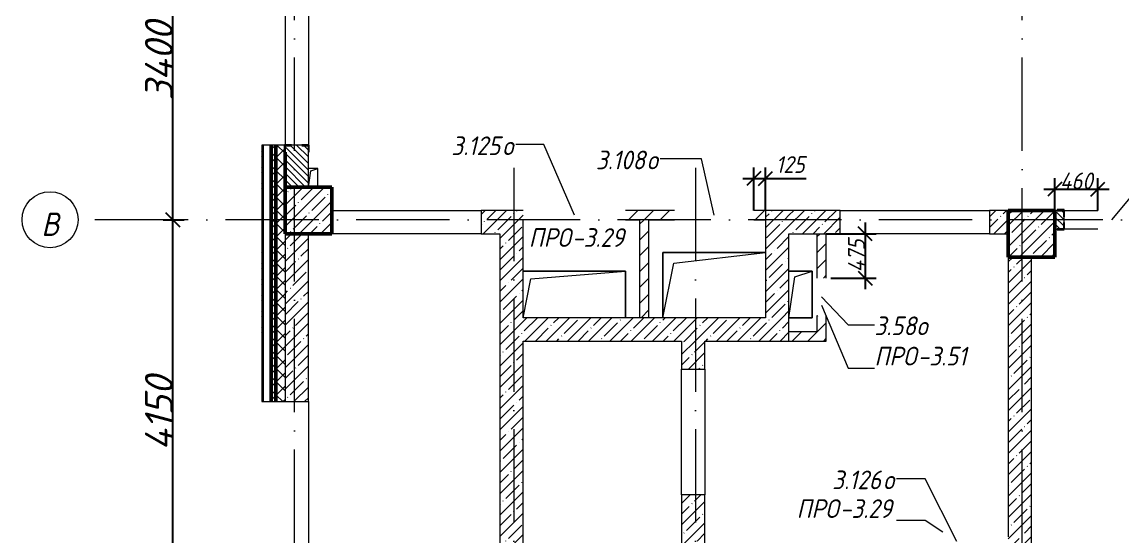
# Model space of a CAD drawing. Header units: millimetres. Extents: x -537608 to 253996, y -217170 to 186033.
# Drawn here: x -183954 to -172156, y 85765 to 91283 of the extents above; entities that cross this region are included whole.
import ezdxf

# ---------------------------------------------------------------- set-up
doc = ezdxf.new("R2010")
doc.units = ezdxf.units.MM
doc.linetypes.add('50_200_ШТРИХ_1Т_ш5_п1_п1_', pattern=[1400, 1000, -200, 0, -200])
for name, color, linetype, lineweight in [('A-____-____-DIMS', 7, 'Continuous', 9), ('A-FLOR-____-OTLN', 7, 'Continuous', 9), ('A-GENM-____-IDEN', 7, 'Continuous', 9), ('A-GENM-____-MCUT', 7, 'Continuous', 25), ('A-GENM-____-OTLN', 7, 'Continuous', 9), ('A-GENM-____-OTLN-1', 7, 'Continuous', 25), ('A-GLAZ-____-IDEN', 7, 'Continuous', 9), ('A-WALL-____-MCUT-1', 7, 'Continuous', 9), ('A-WALL-____-MCUT-2', 7, 'Continuous', 50), ('A-WALL-____-MCUT-3', 7, 'Continuous', 9), ('A-WALL-____-OTLN', 7, 'Continuous', 9), ('A-WALL-____-PATT-1', 7, 'Continuous', 9), ('A-WALL-FNSH-MCUT-1', 7, 'Continuous', 9), ('I-WALL-____-OTLN', 7, 'Continuous', 9), ('S-COLS-____-MCUT', 7, 'Continuous', 50), ('S-COLS-____-OTLN', 7, 'Continuous', 9), ('S-GRID-____-IDEN', 7, 'Continuous', 9), ('S-GRID-____-OTLN-1', 7, '50_200_ШТРИХ_1Т_ш5_п1_п1_', 9)]:
    doc.layers.add(name, color=color, linetype=linetype, lineweight=lineweight)
doc.styles.add('ISOCPEUR_I', font='isocpeui.ttf', dxfattribs={"height": 300})
doc.styles.add('ISOCPEUR_I_10', font='isocpeui.ttf', dxfattribs={"width": 0.9, "height": 180})
doc.styles.add('ISOCPEUR_I_9', font='isocpeui.ttf', dxfattribs={"width": 0.9, "height": 250})
doc.dimstyles.new('ISO-1_8_0_9К_СРЕДНИЙ_Кладочные_3', dxfattribs={"dimscale": 304.8, "dimtxt": 179.276612, "dimasz": 0.492126, "dimexe": 0.393701, "dimexo": 0, "dimgap": 0, "dimtad": 1, "dimdec": 3, "dimrnd": 0.001, "dimdsep": 46, "dimtxsty": 'ISOCPEUR_I_10', "dimblk1": 'OBLIQUE', "dimblk2": 'OBLIQUE', "dimsah": 1, "dimcen": 0.09, "dimdle": 0.393701, "dimazin": 0, "dimtfac": 1, "dimtdec": 4, "dimtix": 1, "dimtmove": 0, "dimatfit": 3, "dimfxl": 1, "dimtvp": 1, "dimtolj": 1, "dimtzin": 0, "dimarcsym": 2})
doc.dimstyles.new('ISO-1_8_0_9К_СРЕДНИЙ_Кладочные_4', dxfattribs={"dimscale": 304.8, "dimtxt": 179.276612, "dimasz": 0.492126, "dimexe": 0.393701, "dimexo": 0, "dimgap": 0, "dimtad": 1, "dimdec": 3, "dimrnd": 0.001, "dimdsep": 46, "dimtxsty": 'ISOCPEUR_I_10', "dimblk1": 'OBLIQUE', "dimblk2": 'OBLIQUE', "dimsah": 1, "dimcen": 0.09, "dimdle": 0.393701, "dimazin": 0, "dimtfac": 1, "dimtdec": 4, "dimtix": 1, "dimtmove": 1, "dimatfit": 3, "dimfxl": 1, "dimtvp": 1, "dimtolj": 1, "dimtzin": 0, "dimarcsym": 2})
doc.dimstyles.new('ISO-2_5_0_9К_БОЛЬШОЙ_ОСИ', dxfattribs={"dimscale": 304.8, "dimtxt": 248.995294, "dimasz": 0.492126, "dimexe": 0.393701, "dimexo": 0, "dimgap": 0, "dimtad": 1, "dimdec": 0, "dimzin": 0, "dimdsep": 46, "dimtxsty": 'ISOCPEUR_I', "dimblk1": 'OBLIQUE', "dimblk2": 'OBLIQUE', "dimsah": 1, "dimcen": 0.09, "dimdle": 0.393701, "dimazin": 0, "dimtfac": 1, "dimtdec": 4, "dimtix": 1, "dimtmove": 0, "dimatfit": 3, "dimfxl": 1, "dimtvp": 1, "dimtolj": 1, "dimtzin": 0, "dimarcsym": 2})
pattern_1 = [(45, (-178684.97, 83184.24), (-114.0493, 114.0493), []), (45, (-178570.92, 83184.24), (-114.0493, 114.0493), [201.612, -40.322, 3.353, -36.97])]
pattern_2 = [(135, (-178684.97, 83184.237), (-35.35534, -35.35534), [])]
pattern_3 = [(45, (-178684.97, 83184.24), (-84.8528, 84.8528), [])]
pattern_4 = [(45, (-178684.97, 83184.24), (-70.7107, 70.7107), []), (135, (-178684.97, 83184.24), (-70.7107, -70.7107), [])]

# ---------------------------------------------------------------- blocks, each defined once
blk = doc.blocks.new('BSC_Колонна _Прямоугольная - 500х500-V102-АР1_План отверстий 3 этажа в осях 1-64_А-ГГ')
at = {"layer": 'S-COLS-____-OTLN'}
h = blk.add_hatch(dxfattribs=at)
h.set_pattern_fill('FP_125', color=256, style=0, pattern_type=2)
h.set_pattern_definition([(45, (-5550, -5831.04), (-114.0493, 114.0493), []), (45, (-5435.95, -5831.04), (-114.0493, 114.0493), [201.613, -40.323, 3.353, -36.97])])
h.paths.add_polyline_path([(-250, -250), (250, -250), (250, 250), (-250, 250)], flags=0)
at = {"layer": 'S-COLS-____-MCUT'}
for p, q in [((250, 250), (-250, 250)), ((-250, 250), (-250, -250)), ((250, -250), (250, 250)), ((-250, -250), (250, -250))]:
    blk.add_line(p, q, dxfattribs=at)
blk = doc.blocks.new('BSC_Колонна _Прямоугольная - 500х500-V157-АР1_План отверстий 3 этажа в осях 1-64_А-ГГ')
at = {"layer": 'S-COLS-____-OTLN'}
h = blk.add_hatch(dxfattribs=at)
h.set_pattern_fill('FP_180', color=256, style=0, pattern_type=2)
h.set_pattern_definition([(45, (2200, -6081.04), (-114.0493, 114.0493), []), (45, (2314.05, -6081.04), (-114.0493, 114.0493), [201.612, -40.322, 3.353, -36.97])])
h.paths.add_polyline_path([(-250, -250), (250, -250), (250, 250), (-250, 250)], flags=0)
at = {"layer": 'S-COLS-____-MCUT'}
for p, q in [((250, 250), (-250, 250)), ((-250, 250), (-250, -250)), ((250, -250), (250, 250)), ((-250, -250), (250, -250))]:
    blk.add_line(p, q, dxfattribs=at)
blk = doc.blocks.new('Фахверк_СКБ_Уголок - 250_2700-27497298-АР1_План отверстий 3 этажа в осях 1-64_А-ГГ')
at = {"layer": 'A-GENM-____-MCUT'}
for p, q in [((200, 181), (125, 181)), ((125, 181), (125, 106)), ((131, 106), (131, 175)), ((131, 175), (200, 175)), ((200, 175), (200, 181)), ((125, 106), (131, 106)), ((131, -6), (125, -6)), ((125, -6), (125, -81)), ((125, -81), (200, -81)), ((131, -75), (131, -6)), ((200, -75), (131, -75)), ((200, -81), (200, -75))]:
    blk.add_line(p, q, dxfattribs=at)
blk = doc.blocks.new('Фахверк_СКБ_Уголок - 200_3550_зеркало-28264001-АР1_План отверстий 3 этажа в осях 1-64_А-ГГ')
at = {"layer": 'A-GENM-____-MCUT'}
for p, q in [((200, 156), (125, 156)), ((125, 156), (125, 81)), ((131, 81), (131, 150)), ((131, 150), (200, 150)), ((200, 150), (200, 156)), ((125, 81), (131, 81)), ((131, 19), (125, 19)), ((125, 19), (125, -56)), ((131, -50), (131, 19)), ((125, -56), (200, -56)), ((200, -50), (131, -50)), ((200, -56), (200, -50))]:
    blk.add_line(p, q, dxfattribs=at)
blk = doc.blocks.new('AR_Отверстие прямоугольное _в плите_ - AR_Отверстие прямоугольное _в плите_-V175-АР1_План отверстий 3 этажа в осях 1-64_А-ГГ')
at = {"layer": 'A-GENM-____-OTLN'}
for p, q in [((50, 100), (-50, 100)), ((-50, -100), (-25, 75)), ((-25, 75), (50, 100)), ((50, -100), (50, 100))]:
    blk.add_line(p, q, dxfattribs=at)
blk = doc.blocks.new('AR_Отверстие прямоугольное _в плите_ - AR_Отверстие прямоугольное _в плите_-V171-АР1_План отверстий 3 этажа в осях 1-64_А-ГГ')
at = {"layer": 'A-GENM-____-OTLN'}
for p, q in [((125, 250), (-125, 250)), ((-63, 188), (125, 250)), ((125, -250), (125, 250)), ((-125, -250), (-63, 188)), ((-125, -250), (125, -250))]:
    blk.add_line(p, q, dxfattribs=at)
blk = doc.blocks.new('AR_Отверстие прямоугольное _в плите_ - AR_Отверстие прямоугольное _в плите_-30552744-АР1_План отверстий 3 этажа в осях 1-64_А-ГГ')
at = {"layer": 'A-GENM-____-OTLN'}
for p, q in [((550, 350), (-550, 350)), ((-550, 350), (-550, -350)), ((-433, 233), (550, 350)), ((-550, -350), (-433, 233))]:
    blk.add_line(p, q, dxfattribs=at)
blk = doc.blocks.new('AR_Отверстие прямоугольное _в плите_ - AR_Отверстие прямоугольное _в плите_-30552508-АР1_План отверстий 3 этажа в осях 1-64_А-ГГ')
at = {"layer": 'A-GENM-____-OTLN'}
for p, q in [((550, 250), (-550, 250)), ((-467, 167), (550, 250)), ((550, -250), (550, 250)), ((-550, -250), (-467, 167))]:
    blk.add_line(p, q, dxfattribs=at)
blk = doc.blocks.new('Ось сетки - Круг_Ø6_00__ISO-2_5_0_9K_-25732049-АР1_План отверстий 3 этажа в осях 1-64_А-ГГ')
at = {"layer": 'S-GRID-____-IDEN'}
blk.add_circle((0, 0), 3, dxfattribs=at)
blk = doc.blocks.new('_Oblique')
at = {"color": 0, "linetype": 'ByBlock', "lineweight": -2}
blk.add_line((-0.5, -0.5), (0.5, 0.5), dxfattribs=at)
blk = doc.blocks.new('*D1103')
at = {"layer": 'A-____-____-DIMS', "color": 0, "lineweight": -2, "transparency": 16777216}
for p, q in [((-182336, 84895), (-182336, 89285)), ((-182442, 89165), (-182216, 89165)), ((-182442, 85015), (-182216, 85015))]:
    blk.add_line(p, q, dxfattribs=at)
at = {"layer": 'Defpoints', "color": 0, "transparency": 16777216}
for p in [(-182442, 89165), (-182336, 89165), (-182442, 85015)]:
    blk.add_point(p, dxfattribs=at)
at = {"layer": 'A-____-____-DIMS', "color": 0, "lineweight": -2, "transparency": 16777216, "xscale": 150, "yscale": 150, "zscale": 150}
for p, rotation in [((-182336, 89165), 90), ((-182336, 85015), 270)]:
    blk.add_blockref('_Oblique', p, dxfattribs=dict(at, rotation=rotation))
at = {"layer": 'A-____-____-DIMS', "color": 0, "transparency": 16777216, "insert": (-182486, 87090), "char_height": 300, "width": 724, "attachment_point": 5, "rotation": 90, "style": 'ISOCPEUR_I'}
blk.add_mtext('\\A1;4150', dxfattribs=at)
blk = doc.blocks.new('*D1104')
at = {"layer": 'A-____-____-DIMS', "color": 0, "lineweight": -2, "transparency": 16777216}
for p, q in [((-182336, 89045), (-182336, 92685)), ((-182442, 92565), (-182216, 92565)), ((-182442, 89165), (-182216, 89165))]:
    blk.add_line(p, q, dxfattribs=at)
at = {"layer": 'Defpoints', "color": 0, "transparency": 16777216}
for p in [(-182442, 92565), (-182336, 92565), (-182442, 89165)]:
    blk.add_point(p, dxfattribs=at)
at = {"layer": 'A-____-____-DIMS', "color": 0, "lineweight": -2, "transparency": 16777216, "xscale": 150, "yscale": 150, "zscale": 150}
for p, rotation in [((-182336, 92565), 90), ((-182336, 89165), 270)]:
    blk.add_blockref('_Oblique', p, dxfattribs=dict(at, rotation=rotation))
at = {"layer": 'A-____-____-DIMS', "color": 0, "transparency": 16777216, "insert": (-182486, 90865), "char_height": 300, "width": 781.46, "attachment_point": 5, "rotation": 90, "style": 'ISOCPEUR_I'}
blk.add_mtext('\\A1;3400', dxfattribs=at)
blk = doc.blocks.new('*D1276')
at = {"layer": 'A-____-____-DIMS', "color": 0, "lineweight": -2, "transparency": 16777216}
for p, q in [((-174920, 89135), (-174920, 88420)), ((-175335, 89015), (-174800, 89015)), ((-175285, 88540), (-174800, 88540))]:
    blk.add_line(p, q, dxfattribs=at)
at = {"layer": 'Defpoints', "color": 0, "transparency": 16777216}
for p in [(-175335, 89015), (-175285, 88540), (-174920, 88540)]:
    blk.add_point(p, dxfattribs=at)
at = {"layer": 'A-____-____-DIMS', "color": 0, "lineweight": -2, "transparency": 16777216, "xscale": 150, "yscale": 150, "zscale": 150}
for p, rotation in [((-174920, 89015), 90), ((-174920, 88540), 270)]:
    blk.add_blockref('_Oblique', p, dxfattribs=dict(at, rotation=rotation))
at = {"layer": 'A-____-____-DIMS', "color": 0, "transparency": 16777216, "insert": (-175012, 88778), "char_height": 180, "width": 426.13, "attachment_point": 5, "rotation": 90, "style": 'ISOCPEUR_I_10'}
blk.add_mtext('\\A1;475', dxfattribs=at)
blk = doc.blocks.new('*D1277')
at = {"layer": 'A-____-____-DIMS', "color": 0, "lineweight": -2, "transparency": 16777216}
for p, q in [((-176110, 89265), (-176110, 89726)), ((-175985, 89265), (-175985, 89726)), ((-176230, 89606), (-175985, 89606)), ((-175985, 89606), (-175550, 89606))]:
    blk.add_line(p, q, dxfattribs=at)
at = {"layer": 'Defpoints', "color": 0, "transparency": 16777216}
for p in [(-175985, 89606), (-176110, 89265), (-175985, 89265)]:
    blk.add_point(p, dxfattribs=at)
at = {"layer": 'A-____-____-DIMS', "color": 0, "lineweight": -2, "transparency": 16777216, "xscale": 150, "yscale": 150, "zscale": 150, "rotation": 180}
blk.add_blockref('_Oblique', (-176110, 89606), dxfattribs=at)
at = {"layer": 'A-____-____-DIMS', "color": 0, "lineweight": -2, "transparency": 16777216, "xscale": 150, "yscale": 150, "zscale": 150}
blk.add_blockref('_Oblique', (-175985, 89606), dxfattribs=at)
at = {"layer": 'A-____-____-DIMS', "color": 0, "transparency": 16777216, "insert": (-175876, 89846), "char_height": 180, "width": 368.21, "attachment_point": 1, "line_spacing_factor": 1.149209, "style": 'ISOCPEUR_I_10'}
blk.add_mtext('\\A1;125', dxfattribs=at)
blk = doc.blocks.new('*D1278')
at = {"layer": 'A-____-____-DIMS', "color": 0, "lineweight": -2, "transparency": 16777216}
for p, q in [((-172885, 89265), (-172885, 89611)), ((-172425, 89265), (-172425, 89611)), ((-173005, 89491), (-172305, 89491))]:
    blk.add_line(p, q, dxfattribs=at)
at = {"layer": 'Defpoints', "color": 0, "transparency": 16777216}
for p in [(-172425, 89491), (-172885, 89265), (-172425, 89265)]:
    blk.add_point(p, dxfattribs=at)
at = {"layer": 'A-____-____-DIMS', "color": 0, "lineweight": -2, "transparency": 16777216, "xscale": 150, "yscale": 150, "zscale": 150, "rotation": 180}
blk.add_blockref('_Oblique', (-172885, 89491), dxfattribs=at)
at = {"layer": 'A-____-____-DIMS', "color": 0, "lineweight": -2, "transparency": 16777216, "xscale": 150, "yscale": 150, "zscale": 150}
blk.add_blockref('_Oblique', (-172425, 89491), dxfattribs=at)
at = {"layer": 'A-____-____-DIMS', "color": 0, "transparency": 16777216, "insert": (-172655, 89581), "char_height": 180, "width": 426.13, "attachment_point": 5, "style": 'ISOCPEUR_I_10'}
blk.add_mtext('\\A1;460', dxfattribs=at)

msp = doc.modelspace()

# ---------------------------------------------------------------- hatches: boundary and pattern name
at = {"layer": 'A-WALL-____-PATT-1'}
h = msp.add_hatch(dxfattribs=at)
h.set_pattern_fill('FP_3', color=256, style=0, pattern_type=2)
h.set_pattern_definition([(45, (-178684.97, 83184.24), (-85.5366, 85.5366), []), (45, (-178627.95, 83184.24), (-85.5366, 85.5366), [])])
h.paths.add_polyline_path([(-181384.9702, 81015.2788), (-181364.9702, 81015.2788), (-181364.9702, 85415.2788), (-181384.9702, 85415.2788), (-181384.9702, 83918.2901)], flags=0)
h.paths.add_polyline_path([(-181384.9702, 87215.2788), (-181364.9702, 87215.2788), (-181364.9702, 89965.2788), (-181384.9702, 89965.2788), (-181384.9702, 87358.4116)], flags=0)
h.paths.add_polyline_path([(-181364.9702, 91765.2788), (-181364.9702, 92680.2788), (-181384.9702, 92680.2788), (-181384.9702, 91765.2788)], flags=0)
h = msp.add_hatch(dxfattribs=at)
h.set_pattern_fill('FP_1', color=256, style=0, pattern_type=2)
h.set_pattern_definition(pattern_4)
h.paths.add_polyline_path([(-181284.9702, 81115.2788), (-181234.9702, 81115.2788), (-181234.9702, 85415.2788), (-181284.9702, 85415.2788), (-181284.9702, 83918.2901)], flags=0)
h.paths.add_polyline_path([(-181234.9702, 87215.2788), (-181234.9702, 89965.2788), (-181284.9702, 89965.2788), (-181284.9702, 87215.2788)], flags=0)
h.paths.add_polyline_path([(-181284.9702, 91765.2788), (-181234.9702, 91765.2788), (-181234.9702, 92700.2788), (-181284.9702, 92700.2788), (-181284.9702, 92518.5939)], flags=0)
h = msp.add_hatch(dxfattribs=at)
h.set_pattern_fill('FP_1', color=256, style=0, pattern_type=2)
h.set_pattern_definition(pattern_4)
h.paths.add_polyline_path([(-181234.9702, 81165.2788), (-181134.9702, 81165.2788), (-181134.9702, 85415.2788), (-181234.9702, 85415.2788), (-181234.9702, 83918.2901)], flags=0)
h.paths.add_polyline_path([(-181134.9702, 87215.2788), (-181134.9702, 89890.2788), (-181140.9702, 89890.2788), (-181140.9702, 89965.2788), (-181234.9702, 89965.2788), (-181234.9702, 87215.2788)], flags=0)
h.paths.add_polyline_path([(-181140.9702, 91765.2788), (-181140.9702, 91840.2788), (-181134.9702, 91840.2788), (-181134.9702, 92700.2788), (-181234.9702, 92700.2788), (-181234.9702, 91765.2788)], flags=0)
h = msp.add_hatch(dxfattribs=at)
h.set_pattern_fill('FP_6', color=256, style=0, pattern_type=2)
h.set_pattern_definition(pattern_2)
h.paths.add_polyline_path([(-181065.9702, 89515.2788), (-180884.9702, 89515.2788), (-180884.9702, 89959.2788), (-180953.9702, 89959.2788), (-180953.9702, 89965.2788), (-181065.9702, 89965.2788), (-181065.9702, 89959.2788), (-181134.9702, 89959.2788), (-181134.9702, 89515.2788)], flags=0)
h.paths.add_polyline_path([(-180953.9702, 91765.2788), (-180953.9702, 91771.2788), (-180884.9702, 91771.2788), (-180884.9702, 92165.2788), (-181134.9702, 92165.2788), (-181134.9702, 91771.2788), (-181065.9702, 91771.2788), (-181065.9702, 91765.2788)], flags=0)
h = msp.add_hatch(dxfattribs=at)
h.set_pattern_fill('FP_38', color=256, style=0, pattern_type=2)
h.set_pattern_definition(pattern_1)
h.paths.add_polyline_path([(-179034.9702, 89015.2788), (-178584.9702, 89015.2788), (-178584.9702, 89265.2788), (-179034.9702, 89265.2788)], flags=0)
h = msp.add_hatch(dxfattribs=at)
h.set_pattern_fill('FP_4', color=256, style=0, pattern_type=2)
h.set_pattern_definition(pattern_3)
h.paths.add_polyline_path([(-175984.9702, 89165.2788), (-175984.9702, 89265.2788), (-176109.9702, 89265.2788), (-176109.9702, 89165.2788)], flags=0)
h.paths.add_polyline_path([(-177484.9702, 89165.2788), (-176959.9702, 89165.2788), (-176959.9702, 89265.2788), (-177484.9702, 89265.2788), (-177484.9702, 89177.2788)], flags=0)
h = msp.add_hatch(dxfattribs=at)
h.set_pattern_fill('FP_38', color=256, style=0, pattern_type=2)
h.set_pattern_definition(pattern_1)
h.paths.add_polyline_path([(-175734.9702, 88115.2788), (-175734.9702, 89265.2788), (-175984.9702, 89265.2788), (-175984.9702, 88115.2788)], flags=0)
h = msp.add_hatch(dxfattribs=at)
h.set_pattern_fill('FP_38', color=256, style=0, pattern_type=2)
h.set_pattern_definition(pattern_1)
h.paths.add_polyline_path([(-173384.9702, 89015.2788), (-173384.9702, 89265.2788), (-173584.9702, 89265.2788), (-173584.9702, 89015.2788)], flags=0)
h.paths.add_polyline_path([(-175734.9702, 89015.2788), (-175184.9702, 89015.2788), (-175184.9702, 89265.2788), (-175734.9702, 89265.2788)], flags=0)
h = msp.add_hatch(dxfattribs=at)
h.set_pattern_fill('FP_6', color=256, style=0, pattern_type=2)
h.set_pattern_definition(pattern_2)
h.paths.add_polyline_path([(-168878.9702, 89065.2788), (-168284.9702, 89065.2788), (-168284.9702, 89265.2788), (-168878.9702, 89265.2788), (-168878.9702, 89196.2788), (-168884.9702, 89196.2788), (-168884.9702, 89134.2788), (-168878.9702, 89134.2788)], flags=0)
h.paths.add_polyline_path([(-171628.7899, 89065.2788), (-170040.9702, 89065.2788), (-170040.9702, 89134.2788), (-170034.9702, 89134.2788), (-170034.9702, 89196.2788), (-170040.9702, 89196.2788), (-170040.9702, 89265.2788), (-171628.9702, 89265.2788), (-171628.9702, 89196.2788), (-171634.9702, 89196.2788), (-171634.9702, 89134.2788), (-171628.9702, 89134.2788), (-171628.9702, 89065.2788)], flags=0)
h.paths.add_polyline_path([(-172884.9702, 89065.2788), (-172790.9702, 89065.2788), (-172790.9702, 89134.2788), (-172784.9702, 89134.2788), (-172784.9702, 89196.2788), (-172790.9702, 89196.2788), (-172790.9702, 89265.2788), (-172884.9702, 89265.2788), (-172884.9702, 89159.2788)], flags=0)
h = msp.add_hatch(dxfattribs=at)
h.set_pattern_fill('FP_4', color=256, style=0, pattern_type=2)
h.set_pattern_definition(pattern_3)
h.paths.add_polyline_path([(-177234.9702, 88115.2788), (-177234.9702, 89165.2788), (-177334.9702, 89165.2788), (-177334.9702, 88115.2788)], flags=0)
h = msp.add_hatch(dxfattribs=at)
h.set_pattern_fill('FP_38', color=256, style=0, pattern_type=2)
h.set_pattern_definition(pattern_1)
h.paths.add_polyline_path([(-181134.9702, 81265.2788), (-180884.9702, 81265.2788), (-180884.9702, 85415.2788), (-181134.9702, 85415.2788), (-181134.9702, 83918.2901)], flags=0)
h.paths.add_polyline_path([(-181134.9702, 87215.2788), (-180884.9702, 87215.2788), (-180884.9702, 89015.2788), (-181134.9702, 89015.2788), (-181134.9702, 87358.4116)], flags=0)
h = msp.add_hatch(dxfattribs=at)
h.set_pattern_fill('FP_38', color=256, style=0, pattern_type=2)
h.set_pattern_definition(pattern_1)
h.paths.add_polyline_path([(-178698.6471, 84915.2788), (-178584.9702, 84915.2788), (-178584.9702, 89015.2788), (-178834.9702, 89015.2788), (-178834.9702, 84915.2788)], flags=0)
h = msp.add_hatch(dxfattribs=at)
h.set_pattern_fill('FP_4', color=256, style=0, pattern_type=2)
h.set_pattern_definition(pattern_3)
h.paths.add_polyline_path([(-175334.9702, 87865.2788), (-175334.9702, 88140.2788), (-175434.9702, 88140.2788), (-175434.9702, 87865.2788)], flags=0)
h.paths.add_polyline_path([(-175334.9702, 88540.2788), (-175334.9702, 89015.2788), (-175434.9702, 89015.2788), (-175434.9702, 88540.2788), (-175380.2083, 88540.2788)], flags=0)
h = msp.add_hatch(dxfattribs=at)
h.set_pattern_fill('FP_38', color=256, style=0, pattern_type=2)
h.set_pattern_definition(pattern_1)
h.paths.add_polyline_path([(-173134.9702, 85165.2788), (-173134.9702, 88765.2788), (-173384.9702, 88765.2788), (-173384.9702, 85165.2788)], flags=0)
h = msp.add_hatch(dxfattribs=at)
h.set_pattern_fill('FP_38', color=256, style=0, pattern_type=2)
h.set_pattern_definition(pattern_1)
h.paths.add_polyline_path([(-175734.9702, 87865.2788), (-175734.9702, 88115.2788), (-178584.9702, 88115.2788), (-178584.9702, 87865.2788), (-176634.9702, 87865.2788)], flags=0)
h = msp.add_hatch(dxfattribs=at)
h.set_pattern_fill('FP_4', color=256, style=0, pattern_type=2)
h.set_pattern_definition(pattern_3)
h.paths.add_polyline_path([(-175434.9702, 87865.2788), (-175434.9702, 87965.2788), (-175734.9702, 87965.2788), (-175734.9702, 87865.2788)], flags=0)
h = msp.add_hatch(dxfattribs=at)
h.set_pattern_fill('FP_38', color=256, style=0, pattern_type=2)
h.set_pattern_definition(pattern_1)
h.paths.add_polyline_path([(-176884.9702, 85165.2788), (-176634.9702, 85165.2788), (-176634.9702, 86215.2788), (-176884.9702, 86215.2788), (-176884.9702, 85638.3509)], flags=0)
h.paths.add_polyline_path([(-176634.9702, 87565.2788), (-176634.9702, 87865.2788), (-176884.9702, 87865.2788), (-176884.9702, 87565.2788)], flags=0)

# ---------------------------------------------------------------- linework, layer by layer
at = {"layer": 'A-FLOR-____-OTLN'}
for p, q in [((-177084.9702, 88815.2788), (-175984.9702, 88815.2788)), ((-177084.9702, 88115.2788), (-177084.9702, 88815.2788)), ((-178584.9702, 88615.2788), (-177484.9702, 88615.2788)), ((-177484.9702, 88615.2788), (-177484.9702, 88115.2788)), ((-175734.9702, 88615.2788), (-175484.9702, 88615.2788)), ((-175484.9702, 88615.2788), (-175484.9702, 88115.2788)), ((-175484.9702, 88115.2788), (-175734.9702, 88115.2788))]:
    msp.add_line(p, q, dxfattribs=at)
at = {"layer": 'A-GENM-____-IDEN'}
for p, q in [((-175384.9702, 88248.5265), (-175101.4903, 87576.019)), ((-175101.4903, 87576.019), (-174818.8346, 87576.019)), ((-174273.9059, 85941.9988), (-174581.1677, 85941.9988)), ((-174084.9702, 85815.2788), (-174273.9059, 85941.9988))]:
    msp.add_line(p, q, dxfattribs=at)
at = {"layer": 'A-GLAZ-____-IDEN'}
for p, q in [((-178363.359, 89969.9896), (-178661.9334, 89969.9896)), ((-178034.9702, 89215.2788), (-178363.359, 89969.9896)), ((-176671.7621, 89817.5525), (-177113.6488, 89817.5525)), ((-176534.9702, 89215.2788), (-176671.7621, 89817.5525)), ((-172274.9702, 89165.2788), (-171931.4941, 89575.7326)), ((-175384.9702, 88340.2788), (-175101.4903, 88040.357)), ((-175101.4903, 88040.357), (-174818.8346, 88040.357)), ((-174273.9059, 86389.793), (-174581.1677, 86389.793)), ((-173934.9702, 85715.2788), (-174273.9059, 86389.793))]:
    msp.add_line(p, q, dxfattribs=at)
at = {"layer": 'A-WALL-____-MCUT-1'}
for p, q in [((-178584.9702, 89265.2788), (-179034.9702, 89265.2788)), ((-179034.9702, 89265.2788), (-179034.9702, 89015.2788)), ((-175984.9702, 89265.2788), (-175984.9702, 88115.2788)), ((-175184.9702, 89265.2788), (-175984.9702, 89265.2788)), ((-175184.9702, 89015.2788), (-175184.9702, 89265.2788)), ((-173384.9702, 89265.2788), (-173584.9702, 89265.2788)), ((-173584.9702, 89265.2788), (-173584.9702, 89015.2788)), ((-178584.9702, 88115.2788), (-178584.9702, 89165.2788)), ((-181134.9702, 89015.2788), (-181134.9702, 87215.2788)), ((-180884.9702, 87215.2788), (-180884.9702, 89015.2788)), ((-179034.9702, 89015.2788), (-178834.9702, 89015.2788)), ((-178834.9702, 89015.2788), (-178834.9702, 84915.2788)), ((-175734.9702, 87865.2788), (-175734.9702, 89015.2788)), ((-175734.9702, 89015.2788), (-175184.9702, 89015.2788)), ((-173584.9702, 89015.2788), (-173384.9702, 89015.2788)), ((-173384.9702, 88765.2788), (-173384.9702, 85765.2788)), ((-173134.9702, 81765.2788), (-173134.9702, 88765.2788)), ((-175984.9702, 88115.2788), (-178584.9702, 88115.2788)), ((-178584.9702, 85165.2788), (-178584.9702, 87865.2788)), ((-178584.9702, 87865.2788), (-176884.9702, 87865.2788)), ((-176884.9702, 87865.2788), (-176884.9702, 87565.2788)), ((-176634.9702, 87865.2788), (-175734.9702, 87865.2788)), ((-176634.9702, 87565.2788), (-176634.9702, 87865.2788)), ((-176884.9702, 87565.2788), (-176634.9702, 87565.2788)), ((-181134.9702, 87215.2788), (-180884.9702, 87215.2788)), ((-176884.9702, 86215.2788), (-176884.9702, 85165.2788)), ((-176634.9702, 86215.2788), (-176884.9702, 86215.2788)), ((-176634.9702, 85165.2788), (-176634.9702, 86215.2788))]:
    msp.add_line(p, q, dxfattribs=at)
at = {"layer": 'A-WALL-____-MCUT-2'}
for p, q in [((-181284.9702, 87215.2788), (-181284.9702, 89965.2788)), ((-181234.9702, 87215.2788), (-181234.9702, 89965.2788)), ((-181134.9702, 89890.2788), (-181134.9702, 89515.2788))]:
    msp.add_line(p, q, dxfattribs=at)
at = {"layer": 'A-WALL-____-MCUT-3'}
for p, q in [((-181364.9702, 87215.2788), (-181364.9702, 89965.2788)), ((-181140.9702, 89965.2788), (-181364.9702, 89965.2788)), ((-180953.9702, 89965.2788), (-181065.9702, 89965.2788)), ((-180884.9702, 89515.2788), (-180884.9702, 89890.2788)), ((-172859.9702, 89265.2788), (-172884.9702, 89265.2788)), ((-172784.9702, 89134.2788), (-172784.9702, 89196.2788)), ((-172884.9702, 89065.2788), (-172859.9702, 89065.2788)), ((-181364.9702, 87215.2788), (-181134.9702, 87215.2788))]:
    msp.add_line(p, q, dxfattribs=at)
at = {"layer": 'A-WALL-____-OTLN'}
for p, q in [((-181134.9702, 91765.2788), (-181134.9702, 89965.2788)), ((-180884.9702, 91765.2788), (-180884.9702, 89965.2788)), ((-180634.9702, 89265.2788), (-179034.9702, 89265.2788)), ((-175184.9702, 89265.2788), (-173584.9702, 89265.2788)), ((-179034.9702, 89015.2788), (-180634.9702, 89015.2788)), ((-173584.9702, 89015.2788), (-175184.9702, 89015.2788)), ((-176884.9702, 86215.2788), (-176884.9702, 87565.2788)), ((-176634.9702, 87565.2788), (-176634.9702, 86215.2788)), ((-180884.9702, 87215.2788), (-180884.9702, 85415.2788))]:
    msp.add_line(p, q, dxfattribs=at)
at = {"layer": 'A-WALL-FNSH-MCUT-1'}
for p, q in [((-181384.9702, 89965.2788), (-181384.9702, 87215.2788)), ((-181364.9702, 89965.2788), (-181384.9702, 89965.2788)), ((-176959.9702, 89265.2788), (-177484.9702, 89265.2788)), ((-175984.9702, 89265.2788), (-176109.9702, 89265.2788)), ((-177484.9702, 89165.2788), (-177334.9702, 89165.2788)), ((-177334.9702, 89165.2788), (-177334.9702, 88115.2788)), ((-177234.9702, 89165.2788), (-176959.9702, 89165.2788)), ((-177234.9702, 88115.2788), (-177234.9702, 89165.2788)), ((-176109.9702, 89165.2788), (-175984.9702, 89165.2788)), ((-175434.9702, 89015.2788), (-175434.9702, 88540.2788)), ((-175334.9702, 88540.2788), (-175334.9702, 89015.2788)), ((-175434.9702, 88140.2788), (-175434.9702, 87965.2788)), ((-175334.9702, 87865.2788), (-175334.9702, 88140.2788)), ((-175434.9702, 87965.2788), (-175734.9702, 87965.2788)), ((-175734.9702, 87865.2788), (-175334.9702, 87865.2788)), ((-181384.9702, 87215.2788), (-181364.9702, 87215.2788))]:
    msp.add_line(p, q, dxfattribs=at)
at = {"layer": 'I-WALL-____-OTLN'}
for p, q in [((-172784.9702, 89265.2788), (-172424.9702, 89265.2788)), ((-172424.9702, 89065.2788), (-172784.9702, 89065.2788))]:
    msp.add_line(p, q, dxfattribs=at)
at = {"layer": 'S-GRID-____-OTLN-1'}
for p, q in [((-181034.9702, 78701.6305), (-181034.9702, 133065.1964)), ((-173234.9702, 78701.6305), (-173234.9702, 133065.1964)), ((-178684.9702, 89719.2528), (-178684.9702, 78701.6305)), ((-176734.9702, 89719.2528), (-176734.9702, 78701.6305)), ((-88366.1829, 89165.2788), (-183353.7404, 89165.2788))]:
    msp.add_line(p, q, dxfattribs=at)

# ---------------------------------------------------------------- block references
at = {"layer": 'A-GENM-____-OTLN'}
for name, p in [('AR_Отверстие прямоугольное _в плите_ - AR_Отверстие прямоугольное _в плите_-V175-АР1_План отверстий 3 этажа в осях 1-64_А-ГГ', (-180834.9702, 89615.2788)), ('AR_Отверстие прямоугольное _в плите_ - AR_Отверстие прямоугольное _в плите_-30552744-АР1_План отверстий 3 этажа в осях 1-64_А-ГГ', (-176534.9702, 88465.2788)), ('AR_Отверстие прямоугольное _в плите_ - AR_Отверстие прямоугольное _в плите_-30552508-АР1_План отверстий 3 этажа в осях 1-64_А-ГГ', (-178034.9702, 88365.2788)), ('AR_Отверстие прямоугольное _в плите_ - AR_Отверстие прямоугольное _в плите_-V171-АР1_План отверстий 3 этажа в осях 1-64_А-ГГ', (-175609.9702, 88365.2788))]:
    msp.add_blockref(name, p, dxfattribs=at)
at = {"layer": 'A-GENM-____-OTLN-1'}
for name, p, rotation in [('Фахверк_СКБ_Уголок - 250_2700-27497298-АР1_План отверстий 3 этажа в осях 1-64_А-ГГ', (-181059.9702, 90090.2788), 269.9999999999999), ('Фахверк_СКБ_Уголок - 200_3550_зеркало-28264001-АР1_План отверстий 3 этажа в осях 1-64_А-ГГ', (-172659.9702, 89215.2788), 180)]:
    msp.add_blockref(name, p, dxfattribs=dict(at, rotation=rotation))
at = {"layer": 'S-COLS-____-OTLN'}
for name, p in [('BSC_Колонна _Прямоугольная - 500х500-V157-АР1_План отверстий 3 этажа в осях 1-64_А-ГГ', (-180884.9702, 89265.2788)), ('BSC_Колонна _Прямоугольная - 500х500-V102-АР1_План отверстий 3 этажа в осях 1-64_А-ГГ', (-173134.9702, 89015.2788))]:
    msp.add_blockref(name, p, dxfattribs=at)
at = {"layer": 'S-GRID-____-IDEN', "xscale": 99.99999999999993, "yscale": 99.99999999999993, "zscale": 99.99999999999993, "rotation": 89.99999999999982}
msp.add_blockref('Ось сетки - Круг_Ø6_00__ISO-2_5_0_9K_-25732049-АР1_План отверстий 3 этажа в осях 1-64_А-ГГ', (-183653.7404, 89165.2788), dxfattribs=at)

# ---------------------------------------------------------------- texts
at = {"layer": 'A-GENM-____-IDEN', "char_height": 200, "attachment_point": 1, "style": 'ISOCPEUR_I_9'}
for s, insert, width in [('ПРО', (-178522.9702, 89073.8504), 562.784625), ('-3.29', (-178058.6264, 89073.8504), 707.088375), ('ПРО', (-174818.8346, 87803.1351), 562.784625), ('-3.51', (-174354.4909, 87803.1351), 663.79725), ('ПРО', (-175652.9304, 86169.1149), 562.784625), ('-3.29', (-175188.5867, 86169.1149), 707.088375)]:
    msp.add_mtext(s, dxfattribs=dict(at, insert=insert, width=width))
at = {"layer": 'A-GLAZ-____-IDEN', "char_height": 200, "attachment_point": 1, "style": 'ISOCPEUR_I_9'}
for s, insert, width in [('3.125', (-179352.7891, 90057.6042), 663.79725), ('\\fISOCPEUR|b0|i1|c204|p34|;\\W.9;о', (-178805.1016, 90057.6042), 158.734125), ('3.108', (-177804.5045, 89905.1671), 663.79725), ('\\fISOCPEUR|b0|i1|c204|p34|;\\W.9;о', (-177256.817, 89905.1671), 158.734125), ('3.58', (-174818.8346, 88127.9716), 548.35425), ('\\fISOCPEUR|b0|i1|c204|p34|;\\W.9;о', (-174366.3971, 88127.9716), 158.734125), ('3.126', (-175272.0234, 86477.4076), 663.79725), ('\\fISOCPEUR|b0|i1|c204|p34|;\\W.9;о', (-174724.3359, 86477.4076), 158.734125)]:
    msp.add_mtext(s, dxfattribs=dict(at, insert=insert, width=width))
at = {"layer": 'S-GRID-____-IDEN', "insert": (-183746.5609, 89241.3547), "char_height": 250, "width": 223.670812, "attachment_point": 1, "style": 'ISOCPEUR_I'}
msp.add_mtext('\\fISOCPEUR|b0|i1|c204|p34|;\\W.9;В', dxfattribs=at)

# ---------------------------------------------------------------- dimensions: what is measured, and where the dimension line sits
at = {"layer": 'A-____-____-DIMS'}
for base, p1, p2, dimstyle, override, picture, middle in [((-182336.3658, 92565.2788), (-182442.4318, 89165.2788), (-182442.4318, 92565.2788), 'ISO-2_5_0_9К_БОЛЬШОЙ_ОСИ', {"dimpost": '<>', "dimfxl": 3400}, '*D1104', (-182486.3658, 90865.2788)), ((-182336.3658, 89165.2788), (-182442.4318, 85015.2788), (-182442.4318, 89165.2788), 'ISO-2_5_0_9К_БОЛЬШОЙ_ОСИ', {"dimpost": '<>', "dimfxl": 4150}, '*D1103', (-182486.3658, 87090.2788)), ((-174920.3843, 88540.2788), (-175334.9702, 89015.2788), (-175284.9702, 88540.2788), 'ISO-1_8_0_9К_СРЕДНИЙ_Кладочные_4', {"dimpost": '<>', "dimfxl": 477.624329}, '*D1276', (-175011.5434, 88777.7788))]:
    dim = msp.add_linear_dim(base=base, p1=p1, p2=p2, angle=90, dimstyle=dimstyle, override=override, dxfattribs=at)
    dim.commit()
    dim.dimension.update_dxf_attribs({"geometry": picture, "text_midpoint": middle})
dim = msp.add_linear_dim(base=(-175984.9702, 89605.9988), p1=(-176109.9702, 89265.2788), p2=(-175984.9702, 89265.2788), dimstyle='ISO-1_8_0_9К_СРЕДНИЙ_Кладочные_3', override={"dimpost": '<>', "dimfxl": 125}, dxfattribs=at)
dim.commit()
dim.dimension.update_dxf_attribs({"geometry": '*D1277', "text_midpoint": (-175692.3611, 89605.9988), "dimtype": 160})
dim = msp.add_linear_dim(base=(-172424.9702, 89490.8367), p1=(-172884.9702, 89265.2788), p2=(-172424.9702, 89265.2788), dimstyle='ISO-1_8_0_9К_СРЕДНИЙ_Кладочные_4', override={"dimpost": '<>', "dimfxl": 460}, dxfattribs=at)
dim.commit()
dim.dimension.update_dxf_attribs({"geometry": '*D1278', "text_midpoint": (-172654.9702, 89580.8367)})

doc.saveas('drawing.dxf')
